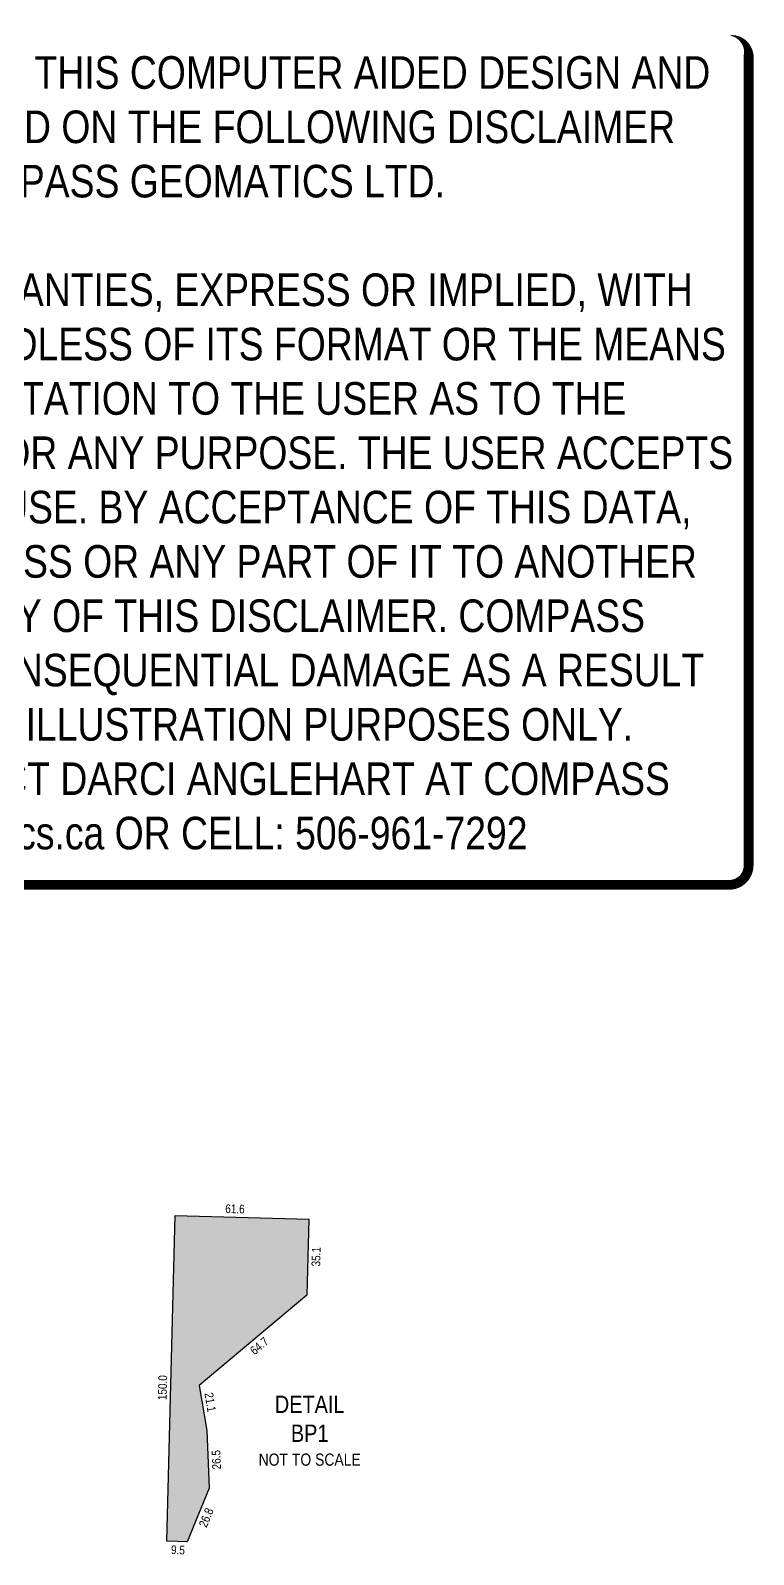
# Model space of a CAD drawing. Extents: x 411066 to 413434, y 6043286 to 6045393.
# Drawn here: x 412602 to 413434, y 6043639 to 6045393 of the extents above; entities that cross this region are included whole.
import ezdxf
from ezdxf.enums import TextEntityAlignment as Align

# ---------------------------------------------------------------- set-up
doc = ezdxf.new("R2010")
doc.units = 0
doc.header["$LTSCALE"] = 5
doc.linetypes.add('foc-ACCESSROAD', pattern=[3.75, 2.5, -1.25])
for name, color, linetype in [('C-AR', 13, 'foc-ACCESSROAD'), ('DETAIL-T', 7, 'Continuous'), ('P-TEMP-H', 41, 'Continuous'), ('P-TEMP_WORKSPACE', 46, 'Continuous')]:
    doc.layers.add(name, color=color, linetype=linetype)
doc.layers.add('DISCLAIMER', color=7, linetype='Continuous', plot=False)
doc.layers.add('P-TEMP-T', color=46, linetype='Continuous', lineweight=18)
doc.styles.add('80', font='', dxfattribs={"height": 10})
doc.styles.add('80CG', font='', dxfattribs={"height": 10})
doc.styles.add('80L', font='', dxfattribs={"height": 10})
doc.styles.get('80').set_extended_font_data('Arial Narrow')
doc.styles.get('80CG').set_extended_font_data('Arial Narrow')
doc.styles.get('80L').set_extended_font_data('Arial Narrow')

# ---------------------------------------------------------------- blocks, each defined once
blk = doc.blocks.new('Disclaimer_Legal')
at = {"layer": 'DISCLAIMER', "color": 254, "flags": 128}
blk.add_lwpolyline([(-3612.9, -1104.6, 37.5, 37.5, 0), (4096.1, -1104.6, 37.5, 37.5, 0.414214), (4171.1, -1029.6, 37.5, 37.5, 0), (4171.1, 2078.7, 37.5, 0, 0.414214), (4096.1, 2153.7, 0, 0, 0), (-3612.9, 2153.7, 0, 0, 0.414214), (-3687.9, 2078.7, 0, 0, 0), (-3687.9, -1029.6, 0, 37.5, 0.414214)], format="xyseb", close=True, dxfattribs=at)
at = {"layer": 'DISCLAIMER', "color": 254, "insert": (241.6, 533.9), "char_height": 125, "width": 7717.568, "attachment_point": 5, "style": '80'}
blk.add_mtext('NOTICE TO THE CORPORATION, PERSON &/OR PERSONS REGARDING THIS COMPUTER AIDED DESIGN AND DRAFTING (CADD) FILES. ACCEPTANCE OF THE CADD DATA IS BASED ON THE FOLLOWING DISCLAIMER WHICH COVERS ALL CADD DATA RECIEVED FROM COMPASS GEOMATICS LTD.\\P{\\fArial Narrow|b1|i0|c0|p34;DISCLAIMER}\\PCOMPASS GEOMATICS LTD. MAKES NO REPRESENTATION OR WARRANTIES, EXPRESS OR IMPLIED, WITH RESPECT TO THE REUSE OF THE DATA PROVIDED HEREWITH, REGARDLESS OF ITS FORMAT OR THE MEANS OF ITS TRANSMISSION. THERE IS NO GUARANTEE OR REPRESENTATION TO THE USER AS TO THE ACCURACY, CURRENCY, SUITABILITY OR RELIABILITY OF THIS DATA FOR ANY PURPOSE. THE USER ACCEPTS THE DATA "AS IS", AND ASSUMES ALL RISKS ASSOCIATED WITH ITS USE. BY ACCEPTANCE OF THIS DATA, THE USER AGREES NOT TO TRANSMIT THIS DATA OR PROVIDE ACCESS OR ANY PART OF IT TO ANOTHER PARTY UNLESS THE USER SHALL INCLUDE WITH THE DATA A COPY OF THIS DISCLAIMER. COMPASS GEOMATICS LTD. ASSUMES NO RESPONSIBILITY FOR ACTUAL OR CONSEQUENTIAL DAMAGE AS A RESULT OF ANY USER\'S RELIANCE ON THIS DATA. THIS CADD FILE IS FOR ILLUSTRATION PURPOSES ONLY.\\PIF YOU REQUIRE MORE ACCURATE INFORMATION, PLEASE CONTACT DARCI ANGLEHART AT COMPASS GEOMATICS LTD. VIA EMAIL: darci.anglehart@compassgeomatics.ca OR CELL: 506-961-7292', dxfattribs=at)

msp = doc.modelspace()

# ---------------------------------------------------------------- hatches: boundary and pattern name
at = {"layer": 'P-TEMP-H'}
h = msp.add_hatch(color=256, dxfattribs=at)
h.dxf.hatch_style = 1
h.paths.add_polyline_path([(412768.783, 6044029.408), (412922.559, 6044025.42), (412920.285, 6043937.726), (412796.441, 6043833.953), (412805.038, 6043781.956), (412808.007, 6043715.736), (412782.696, 6043653.833), (412759.065, 6043654.7)])

# ---------------------------------------------------------------- linework, layer by layer
at = {"layer": 'P-TEMP_WORKSPACE'}
msp.add_lwpolyline([(412768.783, 6044029.408), (412922.559, 6044025.42), (412920.285, 6043937.726), (412796.441, 6043833.953), (412805.038, 6043781.956), (412808.007, 6043715.736), (412782.696, 6043653.833), (412759.065, 6043654.7)], close=True, dxfattribs=at)

# ---------------------------------------------------------------- block references
at = {"layer": 'C-AR', "color": 1, "xscale": 0.3, "yscale": 0.3, "zscale": 0.3}
msp.add_blockref('Disclaimer_Legal', (412177.525, 6044741.304), dxfattribs=at)

# ---------------------------------------------------------------- texts
at = {"layer": 'DETAIL-T', "color": 3, "insert": (412923.562, 6043781.808), "char_height": 19.99114, "width": 116.92308, "attachment_point": 5, "style": '80CG'}
msp.add_mtext('DETAIL\\PBP1\\P{\\H0.7x;NOT TO SCALE}', dxfattribs=at)
at = {"layer": 'P-TEMP-T', "style": '80L'}
for s, rotation, p in [('61.6', 358.5144, (412837.578, 6044037.123)), ('35.1', 88.5144, (412930.933, 6043982.025)), ('64.7', 39.9606, (412865.556, 6043879.478)), ('150.0', 88.5144, (412754.149, 6043831.413)), ('21.1', 279.3882, (412809.254, 6043814.665)), ('26.5', 92.5678, (412816.047, 6043748.414)), ('26.8', 67.7609, (412804.417, 6043681.865)), ('9.5', 357.8976, (412771.98, 6043644.724))]:
    msp.add_text(s, height=9.9956, rotation=rotation, dxfattribs=at).set_placement(p, align=Align.MIDDLE)

doc.saveas('drawing.dxf')
